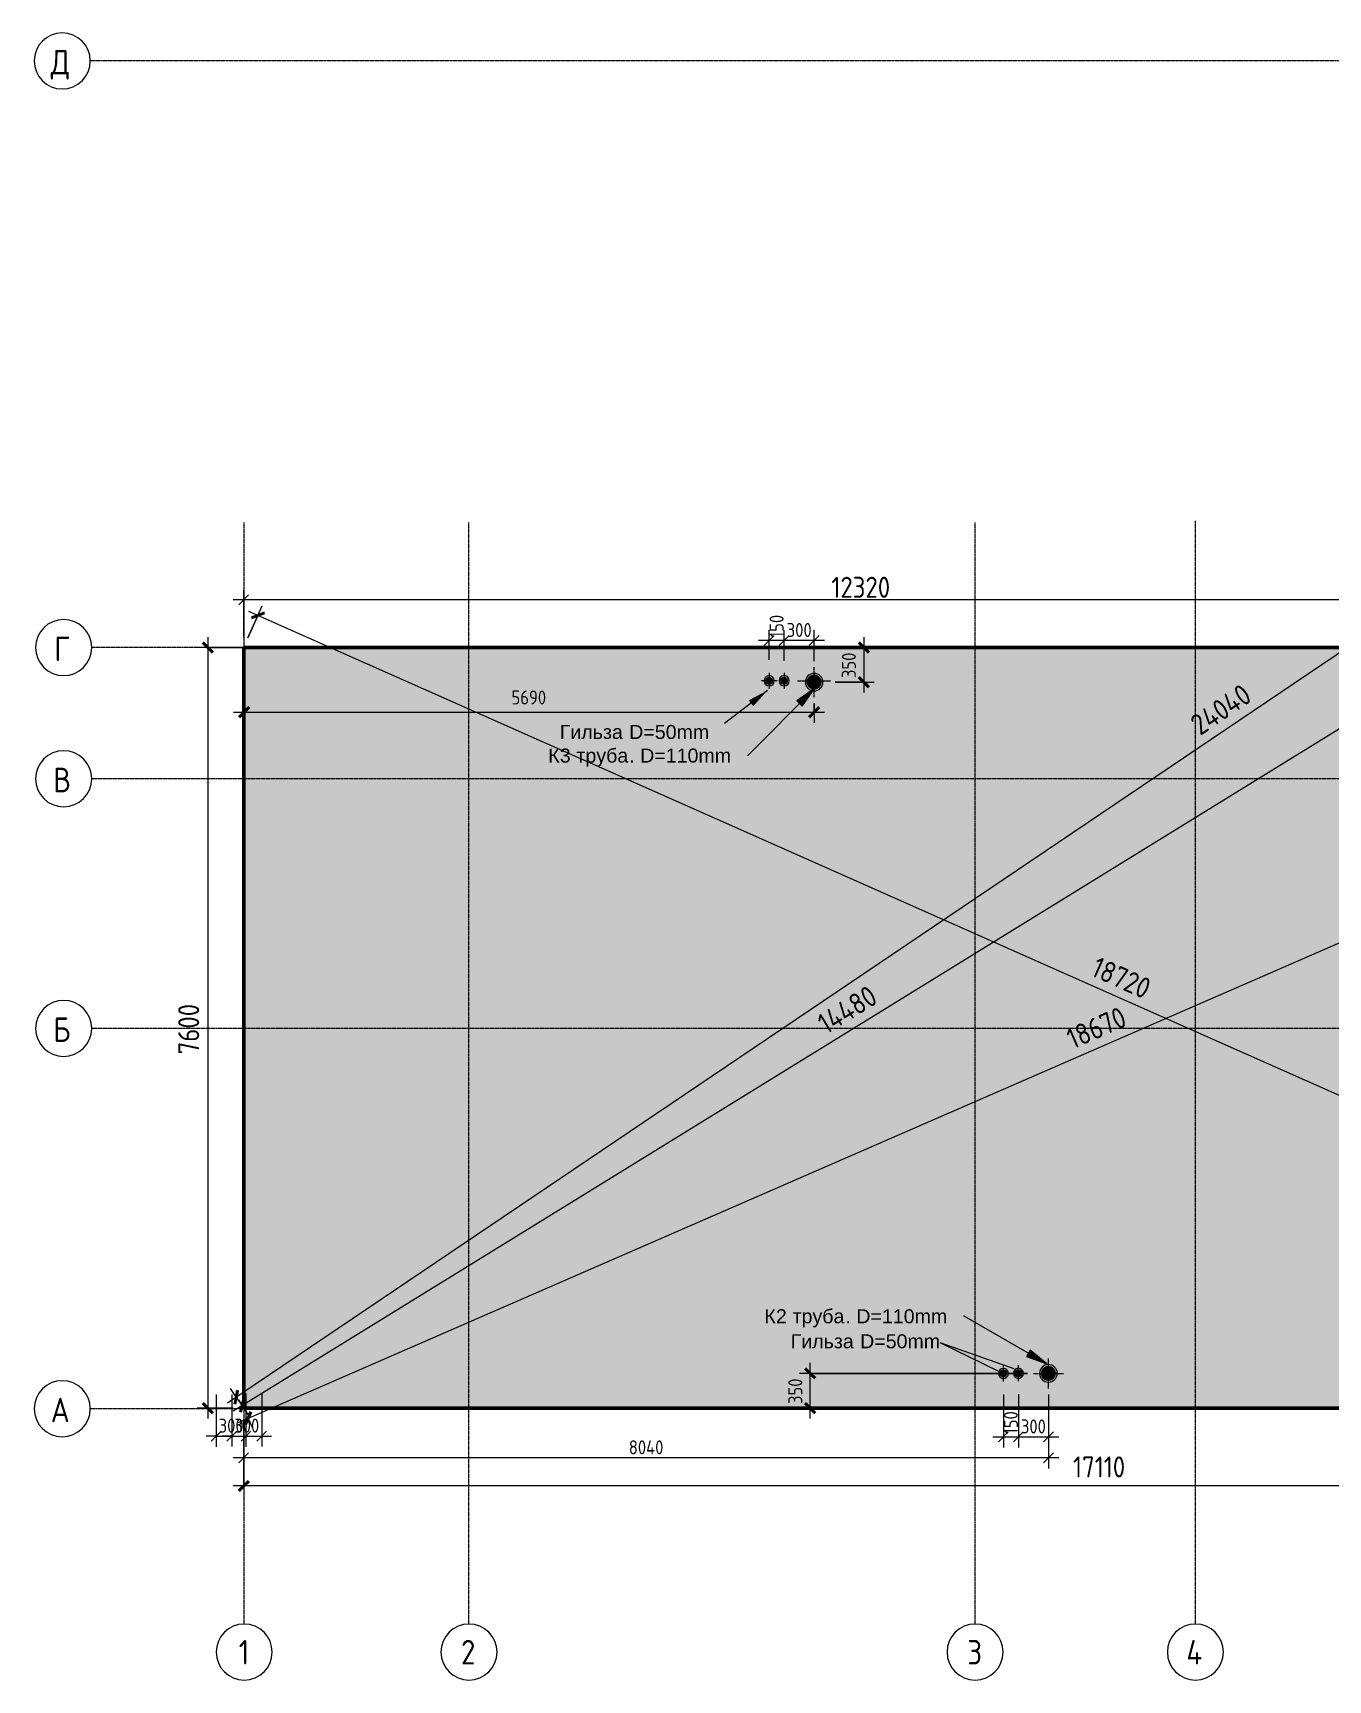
# Model space of a CAD drawing. Header units: millimetres. Extents: x -5762 to 22906, y -1042 to 16212.
# Drawn here: x -5762 to 7172, y -1012 to 15443 of the extents above; entities that cross this region are included whole.
import ezdxf

# ---------------------------------------------------------------- set-up
doc = ezdxf.new("R2010")
doc.units = ezdxf.units.MM
doc.linetypes.add('ADSK_Линия сетки', pattern=[25, 20, -2.5, 0, -2.5])
doc.linetypes.add('ADSK_Осевая', pattern=[14, 10, -2, 0, -2])
for name, color, linetype, lineweight in [('A-ANNO-DIMS', 211, 'Continuous', 9), ('A-ANNO-DIMS-70', 211, 'Continuous', 9), ('A-FLOR-PATT', 8, 'Continuous', 20), ('G-ANNO-TEXT', 231, 'Continuous', 9), ('M-PIPE-PATT', 2, 'Continuous', 9), ('P-PIPE', 3, 'Continuous', 20), ('P-PIPE-CNTR', 3, 'ADSK_Осевая', 20), ('S-FNDN', 32, 'Continuous', 20), ('S-GRID', 1, 'Continuous', 9), ('S-GRID-IDEN', 1, 'Continuous', 20)]:
    doc.layers.add(name, color=color, linetype=linetype, lineweight=lineweight)
doc.styles.add('Arial', font='arial.ttf', dxfattribs={"height": 140})
doc.styles.add('Arial_1', font='arial.ttf', dxfattribs={"height": 140})
doc.styles.add('GOST Common', font='GOST Common.ttf', dxfattribs={"width": 0.9, "height": 245})
doc.styles.add('GOST Common_1', font='GOST Common.ttf', dxfattribs={"width": 0.9, "height": 245})
doc.styles.add('GOST Common_2', font='GOST Common.ttf', dxfattribs={"width": 0.9, "height": 140})
doc.styles.add('GOST Common_3', font='GOST Common.ttf', dxfattribs={"width": 0.9, "height": 210})
doc.dimstyles.new('ADSK_Основной_3_5_мм', dxfattribs={"dimscale": 304.8, "dimtxt": 211.200149, "dimasz": 0.324738, "dimexe": 0.344488, "dimexo": 0.344488, "dimgap": 0.068898, "dimtad": 1, "dimdec": 0, "dimrnd": 10, "dimzin": 0, "dimdsep": 46, "dimtxsty": 'GOST Common_3', "dimblk1": 'OBLIQUE', "dimblk2": 'OBLIQUE', "dimsah": 1, "dimcen": 0.09, "dimdle": 0.344488, "dimazin": 0, "dimtfac": 1, "dimtdec": 4, "dimtix": 1, "dimtmove": 0, "dimatfit": 3, "dimfxl": 1, "dimtvp": 1, "dimtolj": 1, "dimtzin": 0, "dimlwd": 20, "dimlwe": 20, "dimarcsym": 2})
doc.dimstyles.new('BKN_Основной_2_0_красн', dxfattribs={"dimscale": 304.8, "dimtxt": 140.800099, "dimasz": 0.324738, "dimexe": 0.344488, "dimexo": 0.688976, "dimgap": 0.114829, "dimtad": 1, "dimdec": 0, "dimrnd": 10, "dimdsep": 46, "dimtxsty": 'GOST Common_2', "dimblk1": 'OBLIQUE', "dimblk2": 'OBLIQUE', "dimsah": 1, "dimcen": 0.09, "dimdle": 0.344488, "dimazin": 0, "dimtfac": 1, "dimtdec": 4, "dimtix": 1, "dimtmove": 0, "dimatfit": 3, "dimfxl": 1, "dimtvp": 1, "dimtolj": 1, "dimtzin": 0, "dimlwd": 20, "dimlwe": 20, "dimarcsym": 2})

# ---------------------------------------------------------------- blocks, each defined once
blk = doc.blocks.new('Ось сетки - Круг_Ø8 мм-684601-Схема опорной поверхности')
at = {"layer": 'S-GRID-IDEN'}
for start, end in [(360, 180), (180, 360)]:
    blk.add_arc((0, 0), 4, start, end, dxfattribs=at)
blk = doc.blocks.new('DIMBLOCK1-Схема опорной поверхности')
at = {"layer": 'A-ANNO-DIMS-70', "lineweight": 20, "transparency": 16777216}
for p, q in [((1999, 1600), (1999, 2157)), ((4169, 2052), (1894, 2052)), ((1999, 2052), (4169, 2052)), ((2139, 1705), (1894, 1705)), ((1999, 1705), (2139, 1705))]:
    blk.add_line(p, q, dxfattribs=at)
at = {"layer": 'A-ANNO-DIMS-70', "lineweight": 40, "transparency": 16777216}
for p, q in [((1999, 2052), (1949, 2102)), ((1999, 2052), (2048, 2003)), ((1999, 1705), (1949, 1755)), ((1999, 1705), (2048, 1656))]:
    blk.add_line(p, q, dxfattribs=at)
at = {"layer": 'A-ANNO-DIMS-70', "color": 0, "lineweight": 20, "transparency": 16777216, "insert": (1781, 1746), "char_height": 140, "width": 317.87, "attachment_point": 1, "rotation": 90, "line_spacing_factor": 1.022761, "style": 'GOST Common_2'}
blk.add_mtext('350', dxfattribs=at)
blk = doc.blocks.new('_Oblique')
at = {"color": 0, "linetype": 'ByBlock', "lineweight": -2}
blk.add_line((-0.5, -0.5), (0.5, 0.5), dxfattribs=at)
blk = doc.blocks.new('DIMBLOCK6-Схема опорной поверхности')
at = {"layer": 'A-ANNO-DIMS', "color": 0, "lineweight": 20, "transparency": 16777216}
for p, q in [((-3658, 9408), (-3658, 9884)), ((8667, 9603), (8667, 9884)), ((8772, 9779), (-3763, 9779))]:
    blk.add_line(p, q, dxfattribs=at)
at = {"layer": 'Defpoints', "color": 0, "transparency": 16777216}
for p in [(-3658, 9779), (8667, 9498), (-3658, 9303)]:
    blk.add_point(p, dxfattribs=at)
at = {"layer": 'A-ANNO-DIMS', "color": 0, "lineweight": 20, "transparency": 16777216, "xscale": 98.98, "yscale": 98.98, "zscale": 98.98, "rotation": 180}
blk.add_blockref('_Oblique', (-3658, 9779), dxfattribs=at)
at = {"layer": 'A-ANNO-DIMS', "color": 0, "lineweight": 20, "transparency": 16777216, "xscale": 98.98, "yscale": 98.98, "zscale": 98.98}
blk.add_blockref('_Oblique', (8667, 9779), dxfattribs=at)
at = {"layer": 'A-ANNO-DIMS', "color": 0, "lineweight": 20, "transparency": 16777216, "insert": (2505, 9905), "char_height": 210, "width": 747.43, "attachment_point": 5, "style": 'GOST Common_3'}
blk.add_mtext('\\A1;12320', dxfattribs=at)
blk = doc.blocks.new('DIMBLOCK7-Схема опорной поверхности')
at = {"layer": 'A-ANNO-DIMS-70', "lineweight": 20, "transparency": 16777216}
for p, q in [((-4016, 9408), (-4016, 1600)), ((5433, 9303), (-4121, 9303)), ((-4016, 9303), (5433, 9303)), ((-3763, 1705), (-4121, 1705)), ((-4016, 1705), (-3763, 1705))]:
    blk.add_line(p, q, dxfattribs=at)
at = {"layer": 'A-ANNO-DIMS-70', "lineweight": 40, "transparency": 16777216}
for p, q in [((-4016, 9303), (-4066, 9352)), ((-4016, 9303), (-3967, 9253)), ((-4016, 1705), (-4066, 1755)), ((-4016, 1705), (-3967, 1656))]:
    blk.add_line(p, q, dxfattribs=at)
at = {"layer": 'A-ANNO-DIMS-70', "color": 0, "lineweight": 20, "transparency": 16777216, "insert": (-4312, 5239), "char_height": 210, "width": 635.75, "attachment_point": 1, "rotation": 90, "line_spacing_factor": 1.022761, "style": 'GOST Common_3'}
blk.add_mtext('7600', dxfattribs=at)
blk = doc.blocks.new('DIMBLOCK10-Схема опорной поверхности')
at = {"layer": 'A-ANNO-DIMS-70', "lineweight": 20, "transparency": 16777216}
for p, q in [((-3658, 1600), (-3658, 822)), ((-3658, 927), (-3658, 1600)), ((13452, 1600), (13452, 822)), ((13452, 927), (13452, 1600)), ((13557, 927), (-3763, 927))]:
    blk.add_line(p, q, dxfattribs=at)
at = {"layer": 'A-ANNO-DIMS-70', "lineweight": 40, "transparency": 16777216}
for p, q in [((-3658, 927), (-3707, 877)), ((-3658, 927), (-3608, 976)), ((13452, 927), (13403, 877)), ((13452, 927), (13502, 976))]:
    blk.add_line(p, q, dxfattribs=at)
at = {"layer": 'A-ANNO-DIMS-70', "color": 0, "lineweight": 20, "transparency": 16777216, "insert": (4625, 1222), "char_height": 210, "width": 652.93, "attachment_point": 1, "line_spacing_factor": 1.022761, "style": 'GOST Common_3'}
blk.add_mtext('17110', dxfattribs=at)
blk = doc.blocks.new('DIMBLOCK12-Схема опорной поверхности')
at = {"layer": 'A-ANNO-DIMS', "color": 0, "lineweight": 20, "transparency": 16777216}
for p, q in [((4379, 1842), (4379, 1103)), ((-3658, 1495), (-3658, 1103)), ((4484, 1208), (-3763, 1208))]:
    blk.add_line(p, q, dxfattribs=at)
at = {"layer": 'Defpoints', "color": 0, "transparency": 16777216}
for p in [(4379, 2052), (-3658, 1705), (-3658, 1208)]:
    blk.add_point(p, dxfattribs=at)
at = {"layer": 'A-ANNO-DIMS', "color": 0, "lineweight": 20, "transparency": 16777216, "xscale": 98.98, "yscale": 98.98, "zscale": 98.98, "rotation": 180}
blk.add_blockref('_Oblique', (-3658, 1208), dxfattribs=at)
at = {"layer": 'A-ANNO-DIMS', "color": 0, "lineweight": 20, "transparency": 16777216, "xscale": 98.98, "yscale": 98.98, "zscale": 98.98}
blk.add_blockref('_Oblique', (4379, 1208), dxfattribs=at)
at = {"layer": 'A-ANNO-DIMS', "color": 0, "lineweight": 20, "transparency": 16777216, "insert": (361, 1313), "char_height": 140, "width": 438.15, "attachment_point": 5, "style": 'GOST Common_2'}
blk.add_mtext('\\A1;8040', dxfattribs=at)
blk = doc.blocks.new('DIMBLOCK16-Схема опорной поверхности')
at = {"layer": 'A-ANNO-DIMS-70', "lineweight": 20, "transparency": 16777216}
for p, q in [((2534, 9408), (2534, 8853)), ((2394, 9303), (2639, 9303)), ((2534, 9303), (2394, 9303)), ((2249, 8958), (2639, 8958)), ((2534, 8958), (2249, 8958))]:
    blk.add_line(p, q, dxfattribs=at)
at = {"layer": 'A-ANNO-DIMS-70', "lineweight": 40, "transparency": 16777216}
for p, q in [((2534, 9303), (2485, 9352)), ((2534, 9303), (2584, 9253)), ((2534, 8958), (2485, 9007)), ((2534, 8958), (2584, 8908))]:
    blk.add_line(p, q, dxfattribs=at)
at = {"layer": 'A-ANNO-DIMS-70', "color": 0, "lineweight": 20, "transparency": 16777216, "insert": (2316, 8998), "char_height": 140, "width": 317.87, "attachment_point": 1, "rotation": 90, "line_spacing_factor": 1.022761, "style": 'GOST Common_2'}
blk.add_mtext('350', dxfattribs=at)
blk = doc.blocks.new('DIMBLOCK17-Схема опорной поверхности')
at = {"layer": 'A-ANNO-DIMS-70', "lineweight": 20, "transparency": 16777216}
for p, q in [((-3653, 8516), (-3653, 8761)), ((2039, 8748), (2039, 8551)), ((2039, 8656), (2039, 8748)), ((-3758, 8656), (2144, 8656)), ((-3653, 8656), (-3653, 8516))]:
    blk.add_line(p, q, dxfattribs=at)
at = {"layer": 'A-ANNO-DIMS-70', "lineweight": 40, "transparency": 16777216}
for p, q in [((-3653, 8656), (-3702, 8607)), ((-3653, 8656), (-3603, 8706)), ((2039, 8656), (1990, 8607)), ((2039, 8656), (2089, 8706))]:
    blk.add_line(p, q, dxfattribs=at)
at = {"layer": 'A-ANNO-DIMS-70', "color": 0, "lineweight": 20, "transparency": 16777216, "insert": (-983, 8874), "char_height": 140, "width": 423.83, "attachment_point": 1, "line_spacing_factor": 1.022761, "style": 'GOST Common_2'}
blk.add_mtext('5690', dxfattribs=at)
blk = doc.blocks.new('DIMBLOCK23-Схема опорной поверхности')
at = {"layer": 'A-ANNO-DIMS-70', "lineweight": 20, "transparency": 16777216}
for p, q in [((-3709, 1561), (13593, 9105)), ((13494, 9069), (13539, 8966)), ((13497, 9063), (13494, 9069)), ((-3616, 1609), (-3571, 1507)), ((-3613, 1603), (-3616, 1609))]:
    blk.add_line(p, q, dxfattribs=at)
at = {"layer": 'A-ANNO-DIMS-70', "lineweight": 40, "transparency": 16777216}
for p, q in [((13497, 9063), (13471, 8998)), ((13497, 9063), (13522, 9128)), ((-3613, 1603), (-3588, 1669)), ((-3613, 1603), (-3639, 1538))]:
    blk.add_line(p, q, dxfattribs=at)
at = {"layer": 'A-ANNO-DIMS-70', "color": 0, "lineweight": 20, "transparency": 16777216, "insert": (4538, 5479), "char_height": 210, "width": 747.43, "attachment_point": 1, "rotation": 23.5557, "line_spacing_factor": 1.022761, "style": 'GOST Common_3'}
blk.add_mtext('18670', dxfattribs=at)
blk = doc.blocks.new('DIMBLOCK24-Схема опорной поверхности')
at = {"layer": 'A-ANNO-DIMS-70', "lineweight": 20, "transparency": 16777216}
for p, q in [((-3615, 9399), (-3472, 9720)), ((-3515, 9624), (-3615, 9399)), ((-3611, 9667), (13691, 1984)), ((13495, 1801), (13637, 2123)), ((13595, 2027), (13495, 1801))]:
    blk.add_line(p, q, dxfattribs=at)
at = {"layer": 'A-ANNO-DIMS-70', "lineweight": 40, "transparency": 16777216}
for p, q in [((-3515, 9624), (-3580, 9599)), ((-3515, 9624), (-3450, 9649)), ((13595, 2027), (13529, 2002)), ((13595, 2027), (13660, 2052))]:
    blk.add_line(p, q, dxfattribs=at)
at = {"layer": 'A-ANNO-DIMS-70', "color": 0, "lineweight": 20, "transparency": 16777216, "insert": (4875, 6222), "char_height": 210, "width": 747.43, "attachment_point": 1, "rotation": 336.0571, "line_spacing_factor": 1.022761, "style": 'GOST Common_3'}
blk.add_mtext('18720', dxfattribs=at)
blk = doc.blocks.new('DIMBLOCK27-Схема опорной поверхности')
at = {"layer": 'A-ANNO-DIMS-70', "lineweight": 20, "transparency": 16777216}
for p, q in [((-3762, 1677), (8736, 9391)), ((8612, 9392), (8702, 9246)), ((8647, 9336), (8612, 9392)), ((-3708, 1788), (-3618, 1642)), ((-3673, 1732), (-3708, 1788))]:
    blk.add_line(p, q, dxfattribs=at)
at = {"layer": 'A-ANNO-DIMS-70', "lineweight": 40, "transparency": 16777216}
for p, q in [((8647, 9336), (8663, 9404)), ((8647, 9336), (8631, 9268)), ((-3673, 1732), (-3689, 1664)), ((-3673, 1732), (-3657, 1800))]:
    blk.add_line(p, q, dxfattribs=at)
at = {"layer": 'A-ANNO-DIMS-70', "color": 0, "lineweight": 20, "transparency": 16777216, "insert": (2051, 5612), "char_height": 210, "width": 790.39, "attachment_point": 1, "rotation": 31.6843, "line_spacing_factor": 1.022761, "style": 'GOST Common_3'}
blk.add_mtext('14480', dxfattribs=at)
blk = doc.blocks.new('DIMBLOCK29-Схема опорной поверхности')
at = {"layer": 'A-ANNO-DIMS-70', "lineweight": 20, "transparency": 16777216}
for p, q in [((-3818, 1756), (16281, 15330)), ((16208, 15250), (16135, 15359)), ((16194, 15272), (16208, 15250)), ((-3716, 1792), (-3790, 1901)), ((-3731, 1814), (-3716, 1792))]:
    blk.add_line(p, q, dxfattribs=at)
at = {"layer": 'A-ANNO-DIMS-70', "lineweight": 40, "transparency": 16777216}
for p, q in [((16194, 15272), (16207, 15340)), ((16194, 15272), (16180, 15203)), ((-3731, 1814), (-3745, 1746)), ((-3731, 1814), (-3718, 1883))]:
    blk.add_line(p, q, dxfattribs=at)
at = {"layer": 'A-ANNO-DIMS-70', "color": 0, "lineweight": 20, "transparency": 16777216, "insert": (5777, 8592), "char_height": 210, "width": 837.64, "attachment_point": 1, "rotation": 34.0354, "line_spacing_factor": 1.022761, "style": 'GOST Common_3'}
blk.add_mtext('24040', dxfattribs=at)
blk = doc.blocks.new('*D35')
at = {"layer": 'A-ANNO-DIMS', "color": 0, "lineweight": 20, "transparency": 16777216}
for p, q in [((4079, 1842), (4079, 1312)), ((4379, 1842), (4379, 1312)), ((3974, 1417), (4484, 1417))]:
    blk.add_line(p, q, dxfattribs=at)
at = {"layer": 'Defpoints', "color": 0, "transparency": 16777216}
for p in [(4079, 2052), (4379, 2052), (4379, 1417)]:
    blk.add_point(p, dxfattribs=at)
at = {"layer": 'A-ANNO-DIMS', "color": 0, "lineweight": 20, "transparency": 16777216, "xscale": 98.98, "yscale": 98.98, "zscale": 98.98, "rotation": 180}
blk.add_blockref('_Oblique', (4079, 1417), dxfattribs=at)
at = {"layer": 'A-ANNO-DIMS', "color": 0, "lineweight": 20, "transparency": 16777216, "xscale": 98.98, "yscale": 98.98, "zscale": 98.98}
blk.add_blockref('_Oblique', (4379, 1417), dxfattribs=at)
at = {"layer": 'A-ANNO-DIMS', "color": 0, "lineweight": 20, "transparency": 16777216, "insert": (4229, 1522), "char_height": 140, "width": 317.87, "attachment_point": 5, "style": 'GOST Common_2'}
blk.add_mtext('\\A1;300', dxfattribs=at)
blk = doc.blocks.new('*D38')
at = {"layer": 'A-ANNO-DIMS', "color": 0, "lineweight": 20, "transparency": 16777216}
for p, q in [((-3775, 1842), (-3775, 1320)), ((-3478, 1851), (-3478, 1320)), ((-3775, 1425), (-3874, 1425)), ((-3775, 1425), (-3478, 1425)), ((-3478, 1425), (-3379, 1425))]:
    blk.add_line(p, q, dxfattribs=at)
at = {"layer": 'Defpoints', "color": 0, "transparency": 16777216}
for p in [(-3775, 2052), (-3478, 2061), (-3478, 1425)]:
    blk.add_point(p, dxfattribs=at)
at = {"layer": 'A-ANNO-DIMS', "color": 0, "lineweight": 20, "transparency": 16777216, "xscale": 98.98, "yscale": 98.98, "zscale": 98.98}
blk.add_blockref('_Oblique', (-3775, 1425), dxfattribs=at)
at = {"layer": 'A-ANNO-DIMS', "color": 0, "lineweight": 20, "transparency": 16777216, "xscale": 98.98, "yscale": 98.98, "zscale": 98.98, "rotation": 180}
blk.add_blockref('_Oblique', (-3478, 1425), dxfattribs=at)
at = {"layer": 'A-ANNO-DIMS', "color": 0, "lineweight": 20, "transparency": 16777216, "insert": (-3627, 1530), "char_height": 140, "width": 317.87, "attachment_point": 5, "style": 'GOST Common_2'}
blk.add_mtext('\\A1;300', dxfattribs=at)
blk = doc.blocks.new('*D41')
at = {"layer": 'A-ANNO-DIMS', "color": 0, "lineweight": 20, "transparency": 16777216}
for p, q in [((-3932, 1841), (-3932, 1319)), ((-3635, 1850), (-3635, 1319)), ((-3932, 1424), (-4031, 1424)), ((-3932, 1424), (-3635, 1424)), ((-3635, 1424), (-3536, 1424))]:
    blk.add_line(p, q, dxfattribs=at)
at = {"layer": 'Defpoints', "color": 0, "transparency": 16777216}
for p in [(-3932, 2051), (-3635, 2060), (-3635, 1424)]:
    blk.add_point(p, dxfattribs=at)
at = {"layer": 'A-ANNO-DIMS', "color": 0, "lineweight": 20, "transparency": 16777216, "xscale": 98.98, "yscale": 98.98, "zscale": 98.98}
blk.add_blockref('_Oblique', (-3932, 1424), dxfattribs=at)
at = {"layer": 'A-ANNO-DIMS', "color": 0, "lineweight": 20, "transparency": 16777216, "xscale": 98.98, "yscale": 98.98, "zscale": 98.98, "rotation": 180}
blk.add_blockref('_Oblique', (-3635, 1424), dxfattribs=at)
at = {"layer": 'A-ANNO-DIMS', "color": 0, "lineweight": 20, "transparency": 16777216, "insert": (-3783, 1529), "char_height": 140, "width": 317.87, "attachment_point": 5, "style": 'GOST Common_2'}
blk.add_mtext('\\A1;300', dxfattribs=at)
blk = doc.blocks.new('*D44')
at = {"layer": 'A-ANNO-DIMS', "color": 0, "lineweight": 20, "transparency": 16777216}
for p, q in [((3929, 1842), (3929, 1312)), ((4079, 1843), (4079, 1312)), ((3824, 1417), (4184, 1417))]:
    blk.add_line(p, q, dxfattribs=at)
at = {"layer": 'Defpoints', "color": 0, "transparency": 16777216}
for p in [(3929, 2052), (4079, 2053), (4079, 1417)]:
    blk.add_point(p, dxfattribs=at)
at = {"layer": 'A-ANNO-DIMS', "color": 0, "lineweight": 20, "transparency": 16777216, "xscale": 98.98, "yscale": 98.98, "zscale": 98.98, "rotation": 180}
blk.add_blockref('_Oblique', (3929, 1417), dxfattribs=at)
at = {"layer": 'A-ANNO-DIMS', "color": 0, "lineweight": 20, "transparency": 16777216, "xscale": 98.98, "yscale": 98.98, "zscale": 98.98}
blk.add_blockref('_Oblique', (4079, 1417), dxfattribs=at)
at = {"layer": 'A-ANNO-DIMS', "color": 0, "lineweight": 20, "transparency": 16777216, "insert": (4004, 1559), "char_height": 140, "width": 317.87, "attachment_point": 5, "rotation": 90, "style": 'GOST Common_2'}
blk.add_mtext('\\A1;150', dxfattribs=at)
blk = doc.blocks.new('*D63')
at = {"layer": 'A-ANNO-DIMS', "color": 0, "lineweight": 20, "transparency": 16777216}
for p, q in [((1740, 9170), (1740, 9478)), ((2039, 9168), (2039, 9478)), ((2144, 9373), (1635, 9373))]:
    blk.add_line(p, q, dxfattribs=at)
at = {"layer": 'Defpoints', "color": 0, "transparency": 16777216}
for p in [(1740, 9373), (1740, 8960), (2039, 8958)]:
    blk.add_point(p, dxfattribs=at)
at = {"layer": 'A-ANNO-DIMS', "color": 0, "lineweight": 20, "transparency": 16777216, "xscale": 98.98, "yscale": 98.98, "zscale": 98.98, "rotation": 180}
blk.add_blockref('_Oblique', (1740, 9373), dxfattribs=at)
at = {"layer": 'A-ANNO-DIMS', "color": 0, "lineweight": 20, "transparency": 16777216, "xscale": 98.98, "yscale": 98.98, "zscale": 98.98}
blk.add_blockref('_Oblique', (2039, 9373), dxfattribs=at)
at = {"layer": 'A-ANNO-DIMS', "color": 0, "lineweight": 20, "transparency": 16777216, "insert": (1890, 9478), "char_height": 140, "width": 317.87, "attachment_point": 5, "style": 'GOST Common_2'}
blk.add_mtext('\\A1;300', dxfattribs=at)
blk = doc.blocks.new('*D64')
at = {"layer": 'A-ANNO-DIMS', "color": 0, "lineweight": 20, "transparency": 16777216}
for p, q in [((1590, 9180), (1590, 9478)), ((1740, 9181), (1740, 9478)), ((1845, 9373), (1485, 9373))]:
    blk.add_line(p, q, dxfattribs=at)
at = {"layer": 'Defpoints', "color": 0, "transparency": 16777216}
for p in [(1590, 9373), (1590, 8970), (1740, 8971)]:
    blk.add_point(p, dxfattribs=at)
at = {"layer": 'A-ANNO-DIMS', "color": 0, "lineweight": 20, "transparency": 16777216, "xscale": 98.98, "yscale": 98.98, "zscale": 98.98, "rotation": 180}
blk.add_blockref('_Oblique', (1590, 9373), dxfattribs=at)
at = {"layer": 'A-ANNO-DIMS', "color": 0, "lineweight": 20, "transparency": 16777216, "xscale": 98.98, "yscale": 98.98, "zscale": 98.98}
blk.add_blockref('_Oblique', (1740, 9373), dxfattribs=at)
at = {"layer": 'A-ANNO-DIMS', "color": 0, "lineweight": 20, "transparency": 16777216, "insert": (1665, 9515), "char_height": 140, "width": 317.87, "attachment_point": 5, "rotation": 90, "style": 'GOST Common_2'}
blk.add_mtext('\\A1;150', dxfattribs=at)

msp = doc.modelspace()

# ---------------------------------------------------------------- hatches: boundary and pattern name
at = {"layer": 'A-FLOR-PATT', "lineweight": 9}
h = msp.add_hatch(dxfattribs=at)
h.set_pattern_fill('FP_1', color=256, style=0, pattern_type=2)
h.set_pattern_definition([(45, (0, 0), (58.9331, 216.0876), [277.813, -55.563, 2.347, -53.216])])
h.paths.add_polyline_path([(-3657.7, 1705.4), (-3657.7, 9302.8), (3538.3, 9302.8), (5538.3, 9302.8), (8667.1, 9302.8), (8667.1, 15162.8), (16267.1, 15162.8), (16267.1, 9164.8), (13452.1, 9164.8), (13452.1, 1705.4), (9752.1, 1705.4), (6052.1, 1705.4)])
at = {"layer": 'G-ANNO-TEXT', "lineweight": 20}
for color, points in [(7, [(2041.8, 8892.3), (1867.5, 8769.4), (1920.1, 8717.2)]), (5, [(1574.4, 8875.1), (1385.7, 8775.8), (1431, 8717.2)]), (5, [(3883.1, 2071.7), (3709.2, 2195), (3677.5, 2128.1)]), (5, [(4037.1, 2096.4), (3851.6, 2201.5), (3826.8, 2131.7)]), (7, [(4362, 2148), (4198.4, 2284.8), (4161.5, 2220.6)])]:
    msp.add_hatch(color=color, dxfattribs=at).paths.add_polyline_path(points)
at = {"layer": 'M-PIPE-PATT'}
h = msp.add_hatch(color=5, dxfattribs=at)
edge = h.paths.add_edge_path()
edge.add_arc((1589.6, 8969.7), 40, 360, 540)
edge.add_arc((1589.6, 8969.7), 40, 540, 720)
h = msp.add_hatch(color=5, dxfattribs=at)
edge = h.paths.add_edge_path()
edge.add_arc((1739.5, 8970.6), 40, 360, 540)
edge.add_arc((1739.5, 8970.6), 40, 540, 720)
h = msp.add_hatch(color=140, dxfattribs=at)
edge = h.paths.add_edge_path()
edge.add_arc((2039, 8957.7), 75, 180, 360)
edge.add_arc((2039, 8957.7), 75, 0, 180)
h = msp.add_hatch(color=5, dxfattribs=at)
edge = h.paths.add_edge_path()
edge.add_arc((3929.3, 2051.6), 40, 180, 360)
edge.add_arc((3929.3, 2051.6), 40, 360, 540)
h = msp.add_hatch(color=5, dxfattribs=at)
edge = h.paths.add_edge_path()
edge.add_arc((4079.2, 2052.5), 40, 180, 360)
edge.add_arc((4079.2, 2052.5), 40, 360, 540)
h = msp.add_hatch(color=140, dxfattribs=at)
edge = h.paths.add_edge_path()
edge.add_arc((4379, 2052.2), 75, 180, 360)
edge.add_arc((4379, 2052.2), 75, 0, 180)

# ---------------------------------------------------------------- linework, layer by layer
at = {"layer": 'G-ANNO-TEXT', "color": 7, "lineweight": 20}
for p, q in [((2041.8, 8892.3), (1377.8, 8224.1)), ((2041.8, 8892.3), (1867.5, 8769.4)), ((1920.1, 8717.2), (2041.8, 8892.3)), ((1867.5, 8769.4), (1920.1, 8717.2)), ((1377.8, 8224.1), (1373, 8224.1)), ((3536.4, 2622.7), (3531.6, 2622.7)), ((4362, 2148), (3536.4, 2622.7)), ((4198.4, 2284.8), (4161.5, 2220.6)), ((4161.5, 2220.6), (4362, 2148)), ((4362, 2148), (4198.4, 2284.8))]:
    msp.add_line(p, q, dxfattribs=at)
at = {"layer": 'G-ANNO-TEXT', "color": 5, "lineweight": 20}
for p, q in [((1574.4, 8875.1), (1145.1, 8542.6)), ((4037.1, 2096.4), (3298.9, 2358.2)), ((3883.1, 2071.7), (3298.9, 2358.2))]:
    msp.add_line(p, q, dxfattribs=at)
at = {"layer": 'P-PIPE', "color": 5}
for centre, start, end in [((1589.6, 8969.7), 0, 180), ((1589.6, 8969.7), 180, 0), ((1739.5, 8970.6), 0, 180), ((1739.5, 8970.6), 180, 0), ((3929.3, 2051.6), 360, 180), ((3929.3, 2051.6), 180, 0), ((4079.2, 2052.5), 0, 180), ((4079.2, 2052.5), 180, 0)]:
    msp.add_arc(centre, 50.3, start, end, dxfattribs=at)
at = {"layer": 'P-PIPE'}
for centre, start, end in [((2039, 8957.7), 360, 180), ((2039, 8957.7), 180, 360), ((4379, 2052.2), 0, 180), ((4379, 2052.2), 180, 360)]:
    msp.add_arc(centre, 87.6, start, end, dxfattribs=at)
at = {"layer": 'P-PIPE-CNTR', "color": 5}
for p, q in [((1739.5, 9050.6), (1739.5, 8890.6)), ((1669.6, 8969.7), (1509.6, 8969.7)), ((1589.6, 9049.7), (1589.6, 8889.7)), ((3929.3, 1971.6), (3929.3, 2131.6)), ((3999.2, 2052.5), (4159.2, 2052.5)), ((4079.2, 1972.5), (4079.2, 2132.5))]:
    msp.add_line(p, q, dxfattribs=at)
at = {"layer": 'P-PIPE-CNTR'}
for p, q in [((2039, 8807.7), (2039, 9107.7)), ((1873, 8970), (2202.2, 8970)), ((4379, 1902.2), (4379, 2202.2)), ((3849.3, 2051.6), (4009.3, 2051.6)), ((4229, 2052.2), (4529, 2052.2))]:
    msp.add_line(p, q, dxfattribs=at)
at = {"layer": 'S-FNDN', "lineweight": 50}
for p, q in [((8667.1, 9302.8), (-3657.7, 9302.8)), ((-3657.7, 9302.8), (-3657.7, 1705.4)), ((-3657.7, 1705.4), (13452.1, 1705.4))]:
    msp.add_line(p, q, dxfattribs=at)
at = {"layer": 'S-GRID', "linetype": 'ADSK_Линия сетки'}
for p, q in [((14961.9, 15162.8), (-5189.9, 15162.8)), ((-3652.7, -451.8), (-3652.7, 10552.8)), ((-1407.7, -451.8), (-1407.7, 10552.8)), ((5847.1, -451.8), (5847.1, 10570)), ((13938.5, 9302.8), (-5175.8, 9302.8)), ((14002.1, 7992.1), (-5175.8, 7992.1)), ((14002.1, 5498.6), (-5175.8, 5498.6)), ((13882.9, 1698.6), (-5189.9, 1698.6))]:
    msp.add_line(p, q, dxfattribs=at)
at = {"layer": 'S-GRID', "color": 3, "linetype": 'ADSK_Линия сетки'}
msp.add_line((3647.1, -451.8), (3647.1, 10552.8), dxfattribs=at)

# ---------------------------------------------------------------- block references
at = {"layer": 'S-GRID-IDEN', "xscale": 69.99999999999997, "yscale": 69.99999999999997, "zscale": 69.99999999999997}
for p, rotation in [((-5469.9, 15162.8), 89.99999999999982), ((-5455.8, 9302.8), 89.99999999999982), ((-5455.8, 7992.1), 90.0000000000002), ((-5455.8, 5498.6), 90.0000000000002), ((-5469.9, 1698.6), 89.99999999999982)]:
    msp.add_blockref('Ось сетки - Круг_Ø8 мм-684601-Схема опорной поверхности', p, dxfattribs=dict(at, rotation=rotation))
for p in [(-3652.7, -731.8), (-1407.7, -731.8), (3647.1, -731.8), (5847.1, -731.8)]:
    msp.add_blockref('Ось сетки - Круг_Ø8 мм-684601-Схема опорной поверхности', p, dxfattribs=at)

# ---------------------------------------------------------------- texts
at = {"layer": 'G-ANNO-TEXT', "color": 5, "lineweight": 20, "char_height": 140, "attachment_point": 1}
for s, insert, width, style in [('Гильза', (-500.9, 8529.7), 774.43, 'Arial'), (' D=50mm', (138.1, 8529.7), 1055.021, 'Arial_1'), ('Гильза', (1805.4, 2442.6), 774.43, 'Arial'), (' D=50mm', (2444.3, 2442.6), 1055.021, 'Arial_1')]:
    msp.add_mtext(s, dxfattribs=dict(at, insert=insert, width=width, style=style))
at = {"layer": 'G-ANNO-TEXT', "color": 7, "lineweight": 20, "char_height": 140, "attachment_point": 1}
for s, insert, width, style in [('\\fArial|b0|i0|c204|p34|;К', (-616.6, 8294.1), 140.295, 'Arial'), ('3 ', (-500.9, 8294.1), 202.025, 'Arial_1'), ('труба', (-334.2, 8294.1), 639.747, 'Arial'), ('. D=110mm', (193.6, 8294.1), 1257.046, 'Arial_1'), ('\\fArial|b0|i0|c204|p34|;К', (1541.9, 2692.7), 140.295, 'Arial'), ('2 ', (1657.7, 2692.7), 202.025, 'Arial_1'), ('труба', (1824.4, 2692.7), 639.747, 'Arial'), ('. D=110mm', (2352.2, 2692.7), 1257.046, 'Arial_1')]:
    msp.add_mtext(s, dxfattribs=dict(at, insert=insert, width=width, style=style))
at = {"layer": 'S-GRID-IDEN', "lineweight": 9, "char_height": 245, "attachment_point": 1}
for s, insert, width, style in [('\\fGOST Common|b0|i0|c204|p34|;\\W.9;Д', (-5584.3, 15272.8), 242.43, 'GOST Common_1'), ('\\fGOST Common|b0|i0|c204|p34|;\\W.9;Г', (-5549.4, 9412.8), 191.924, 'GOST Common_1'), ('\\fGOST Common|b0|i0|c204|p34|;\\W.9;В', (-5559.8, 8102.2), 217.177, 'GOST Common_1'), ('\\fGOST Common|b0|i0|c204|p34|;\\W.9;Б', (-5559.8, 5608.7), 217.177, 'GOST Common_1'), ('\\fGOST Common|b0|i0|c204|p34|;\\W.9;А', (-5584.3, 1808.7), 242.43, 'GOST Common_1'), ('1', (-3707.1, -611), 131.316, 'GOST Common'), ('2', (-1487.3, -611), 191.924, 'GOST Common'), ('3', (3569.6, -611), 186.873, 'GOST Common'), ('4', (5757, -611), 217.177, 'GOST Common')]:
    msp.add_mtext(s, dxfattribs=dict(at, insert=insert, width=width, style=style))

# ---------------------------------------------------------------- dimensions: what is measured, and where the dimension line sits
at = {"layer": 'A-ANNO-DIMS', "lineweight": 20}
for base, p1, p2, angle, dimstyle, override, picture, middle in [((16193.5, 15271.7), (-3657.7, 1705.4), (16267.1, 15162.8), 34.03537, 'ADSK_Основной_3_5_мм', {"dimpost": '<>', "dimfxl": 24043.676187}, 'DIMBLOCK29-Схема опорной поверхности', (6160.6, 8647.4)), ((13594.8, 2026.8), (-3657.7, 9302.8), (13452.1, 1705.4), 336.05709, 'ADSK_Основной_3_5_мм', {"dimpost": '<>', "dimfxl": 18720.718535}, 'DIMBLOCK24-Схема опорной поверхности', (5091, 5940.6)), ((-4016.5, 1705.4), (5538.3, 9302.8), (-3657.7, 1705.4), 90, 'ADSK_Основной_3_5_мм', {"dimpost": '<>', "dimfxl": 11928.387047}, 'DIMBLOCK7-Схема опорной поверхности', (-4142.5, 5504.1)), ((8646.7, 9335.9), (-3652.7, 1698.6), (8667.1, 9302.8), 31.68428, 'ADSK_Основной_3_5_мм', {"dimpost": '<>', "dimfxl": 14477.581304}, 'DIMBLOCK27-Схема опорной поверхности', (2420.6, 5641)), ((2534.3, 8957.7), (2604.3, 9302.8), (2039, 8957.7), 90, 'BKN_Основной_2_0_красн', {"dimpost": '<>', "dimfxl": 662.244214}, 'DIMBLOCK16-Схема опорной поверхности', (2429.3, 9130.3)), ((13496.6, 9062.7), (-3657.7, 1705.4), (13452.1, 9164.8), 23.55574, 'ADSK_Основной_3_5_мм', {"dimpost": '<>', "dimfxl": 18665.140659}, 'DIMBLOCK23-Схема опорной поверхности', (4891.3, 5448.5)), ((1998.5, 2052.2), (1928.6, 1705.4), (4379, 2052.2), 90, 'BKN_Основной_2_0_красн', {"dimpost": '<>', "dimfxl": 2474.863629}, 'DIMBLOCK1-Схема опорной поверхности', (1893.5, 1878.8))]:
    dim = msp.add_linear_dim(base=base, p1=p1, p2=p2, angle=angle, dimstyle=dimstyle, override=override, dxfattribs=at)
    dim.commit()
    dim.dimension.update_dxf_attribs({"geometry": picture, "text_midpoint": middle})
for base, p1, p2, dimstyle, override, picture, middle in [((-3657.7, 9778.5), (8667.1, 9498.3), (-3657.7, 9302.8), 'ADSK_Основной_3_5_мм', {"dimpost": '<>', "dimfxl": 12326.356789}, 'DIMBLOCK6-Схема опорной поверхности', (2504.7, 9904.5)), ((2039, 8656.1), (-3652.7, 8726.1), (2039, 8957.7), 'BKN_Основной_2_0_красн', {"dimpost": '<>', "dimfxl": 5696.448246}, 'DIMBLOCK17-Схема опорной поверхности', (-806.8, 8761.1)), ((-3634.7, 1424.2), (-3931.6, 2051), (-3634.7, 2060.1), 'BKN_Основной_2_0_красн', {"dimpost": '<>', "dimfxl": 298.717825}, '*D41', (-3783.2, 1529.2)), ((-3478.2, 1425.1), (-3775.1, 2051.9), (-3478.2, 2061), 'BKN_Основной_2_0_красн', {"dimpost": '<>', "dimfxl": 298.717825}, '*D38', (-3626.6, 1530.1)), ((-3657.7, 1207.6), (4379, 2052.2), (-3657.7, 1705.4), 'BKN_Основной_2_0_красн', {"dimpost": '<>', "dimfxl": 8044.203232}, 'DIMBLOCK12-Схема опорной поверхности', (360.6, 1312.6)), ((-3657.7, 927), (13452.1, 1705.4), (-3657.7, 1705.4), 'ADSK_Основной_3_5_мм', {"dimpost": '<>', "dimfxl": 17109.806031}, 'DIMBLOCK10-Схема опорной поверхности', (4897.2, 1053))]:
    dim = msp.add_linear_dim(base=base, p1=p1, p2=p2, dimstyle=dimstyle, override=override, dxfattribs=at)
    dim.commit()
    dim.dimension.update_dxf_attribs({"geometry": picture, "text_midpoint": middle})
at = {"layer": 'A-ANNO-DIMS', "color": 5, "lineweight": 20}
dim = msp.add_linear_dim(base=(1589.6331, 9372.5485), p1=(1740.0829, 8970.6495), p2=(1589.6331, 8969.7342), angle=180, dimstyle='BKN_Основной_2_0_красн', override={"dimpost": '<>', "dimfxl": 298.717825}, dxfattribs=at)
dim.commit()
dim.dimension.update_dxf_attribs({"geometry": '*D64', "text_midpoint": (1664.858, 9372.5485), "dimtype": 160, "text_rotation": 90})
dim = msp.add_linear_dim(base=(1740.4527, 9373.2898), p1=(2039.0434, 8957.7353), p2=(1740.4527, 8959.8395), angle=180, dimstyle='BKN_Основной_2_0_красн', override={"dimpost": '<>', "dimfxl": 298.717825}, dxfattribs=at)
dim.commit()
dim.dimension.update_dxf_attribs({"geometry": '*D63', "text_midpoint": (1889.748, 9373.2898), "dimtype": 160})
dim = msp.add_linear_dim(base=(4079.1787, 1416.7639), p1=(3928.7289, 2051.6221), p2=(4079.1787, 2052.5374), dimstyle='BKN_Основной_2_0_красн', override={"dimpost": '<>', "dimfxl": 298.717825}, dxfattribs=at)
dim.commit()
dim.dimension.update_dxf_attribs({"geometry": '*D44', "text_midpoint": (4003.9538, 1416.7639), "dimtype": 160, "text_rotation": 90})
dim = msp.add_linear_dim(base=(4379, 1417), p1=(4079.2, 2052.2), p2=(4379, 2052.2), dimstyle='BKN_Основной_2_0_красн', override={"dimpost": '<>', "dimfxl": 298.717825}, dxfattribs=at)
dim.commit()
dim.dimension.update_dxf_attribs({"geometry": '*D35', "text_midpoint": (4229.1, 1417), "dimtype": 160})

doc.saveas('drawing.dxf')
